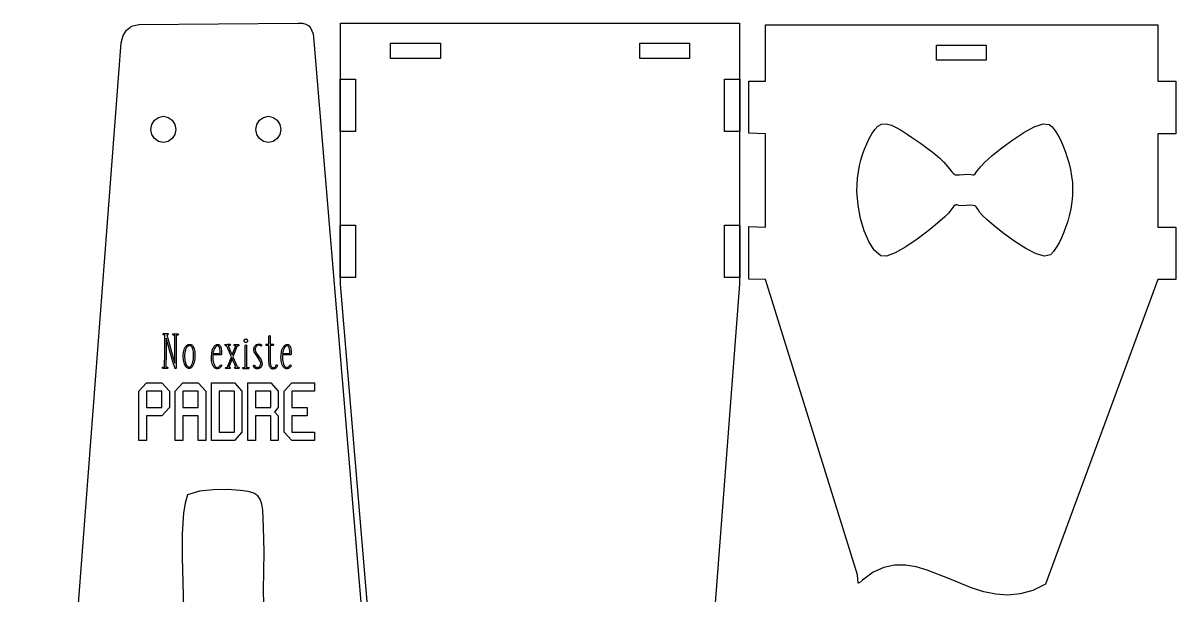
# Model space of a CAD drawing. Extents: x -1652 to 1470, y -458 to 1785.
# Drawn here: x -1329.8 to -1065.5, y 756 to 887.5 of the extents above; entities that cross this region are included whole.
import ezdxf

# ---------------------------------------------------------------- set-up
doc = ezdxf.new("R2010")
doc.units = 0
doc.layers.add('LAYER_1', color=7, linetype='CONTINUOUS')

msp = doc.modelspace()

# ---------------------------------------------------------------- linework, layer by layer
at = {"layer": 'LAYER_1', "color": 114}
for points in [[(-1303.2915, 887.1904), (-1266.7665, 887.4904), (-1265.7665, 887.4404), (-1264.9665, 887.2154), (-1264.3415, 886.8654), (-1263.8915, 886.3654), (-1263.3415, 885.0404), (-1263.1415, 883.3654), (-1238.3665, 587.4404), (-1238.3665, 527.4904), (-1329.8415, 527.4904), (-1329.8415, 587.4404), (-1307.3165, 882.9404), (-1306.8915, 884.6154), (-1306.1165, 885.8904), (-1304.9415, 886.7654), (-1303.2915, 887.1904)], [(-1192.0915, 527.7904), (-1228.6165, 527.4904), (-1229.6165, 527.5404), (-1230.4165, 527.7404), (-1231.0415, 528.1154), (-1231.4915, 528.6154), (-1232.0415, 529.9404), (-1232.2415, 531.5904), (-1257.0165, 827.5404), (-1257.0165, 887.4904), (-1165.5665, 887.4904), (-1165.5665, 827.5404), (-1188.0665, 532.0154), (-1188.4915, 530.3654), (-1189.2915, 529.0654), (-1190.4665, 528.2154), (-1192.0915, 527.7904)], [(-1095.3915, 758.7654), (-1098.3165, 757.2904), (-1101.1915, 756.4904), (-1104.0165, 756.2404), (-1106.7665, 756.4404), (-1109.4915, 757.0154), (-1112.1665, 757.8404), (-1117.4165, 759.9404), (-1122.5165, 761.9654), (-1125.0415, 762.6904), (-1127.5165, 763.0904), (-1129.9915, 763.0904), (-1132.4665, 762.5904), (-1134.9165, 761.4904), (-1137.3415, 759.6904), (-1138.0665, 759.0404), (-1138.3415, 758.9654), (-1138.4915, 760.9154), (-1159.5915, 828.6154), (-1163.3915, 828.7404), (-1163.3915, 840.8154), (-1159.5915, 840.6904), (-1159.5915, 862.0654), (-1163.3915, 862.1904), (-1163.3915, 874.1404), (-1159.5915, 874.1404), (-1159.5915, 887.0654), (-1069.6165, 887.0654), (-1069.6165, 874.1404), (-1065.4665, 874.1404), (-1065.4665, 862.0654), (-1069.6165, 862.0654), (-1069.6165, 840.6904), (-1065.4665, 840.6904), (-1065.4665, 828.6154), (-1069.6165, 828.6154), (-1095.3915, 758.7654)], [(-1234.1415, 882.8904), (-1234.1415, 879.3904), (-1245.5665, 879.3904), (-1245.5665, 882.8904), (-1234.1415, 882.8904)], [(-1177.0165, 882.8904), (-1177.0165, 879.3904), (-1188.4415, 879.3904), (-1188.4415, 882.8904), (-1177.0165, 882.8904)], [(-1108.9665, 882.4404), (-1108.9665, 878.9404), (-1120.3915, 878.9404), (-1120.3915, 882.4404), (-1108.9665, 882.4404)], [(-1253.6415, 862.6404), (-1257.1415, 862.6404), (-1257.1415, 874.6404), (-1253.6415, 874.6404), (-1253.6415, 862.6404)], [(-1165.4915, 862.6404), (-1168.9915, 862.6404), (-1168.9915, 874.6404), (-1165.4915, 874.6404), (-1165.4915, 862.6404)], [(-1297.6665, 866.0904), (-1296.5415, 865.8404), (-1295.6415, 865.2154), (-1295.0165, 864.2404), (-1294.7915, 863.0904), (-1295.0165, 861.9154), (-1295.6415, 860.9654), (-1296.5415, 860.3154), (-1297.6665, 860.0904), (-1298.7665, 860.3154), (-1299.6915, 860.9654), (-1300.2915, 861.9154), (-1300.5165, 863.0904), (-1300.2915, 864.2404), (-1299.6915, 865.2154), (-1298.7665, 865.8404), (-1297.6665, 866.0904)], [(-1273.5665, 866.0904), (-1272.4665, 865.8404), (-1271.5415, 865.2154), (-1270.9415, 864.2404), (-1270.7165, 863.0904), (-1270.9415, 861.9154), (-1271.5415, 860.9654), (-1272.4665, 860.3154), (-1273.5665, 860.0904), (-1274.6915, 860.3154), (-1275.5915, 860.9654), (-1276.2165, 861.9154), (-1276.4415, 863.0904), (-1276.2165, 864.2404), (-1275.5915, 865.2154), (-1274.6915, 865.8404), (-1273.5665, 866.0904)], [(-1253.6415, 829.0904), (-1257.1415, 829.0904), (-1257.1415, 841.0904), (-1253.6415, 841.0904), (-1253.6415, 829.0904)], [(-1165.4915, 829.0904), (-1168.9915, 829.0904), (-1168.9915, 841.0904), (-1165.4915, 841.0904), (-1165.4915, 829.0904)]]:
    msp.add_lwpolyline(points, close=True, dxfattribs=at)
at = {"layer": 'LAYER_1'}
msp.add_lwpolyline([(-1133.1601, 834.0867), (-1134.6307, 835.4031), (-1135.9193, 837.3626), (-1136.9938, 839.8256), (-1137.8225, 842.653), (-1138.3732, 845.7053), (-1138.6141, 848.8433), (-1138.5131, 851.9275), (-1138.0383, 854.8186), (-1137.7115, 856.0462), (-1137.3212, 857.3066), (-1136.8708, 858.5693), (-1136.3641, 859.8034), (-1135.8045, 860.9785), (-1135.1956, 862.0639), (-1134.5409, 863.0288), (-1133.8441, 863.8428), (-1132.9824, 864.3238), (-1131.9116, 864.3503), (-1130.7084, 864.027), (-1129.4496, 863.459), (-1128.212, 862.7508), (-1127.0723, 862.0074), (-1126.1074, 861.3336), (-1125.3939, 860.8342), (-1124.0301, 859.9096), (-1122.7907, 859.0402), (-1121.6554, 858.1973), (-1120.6039, 857.3526), (-1119.6158, 856.4775), (-1118.6708, 855.5435), (-1117.7486, 854.522), (-1116.8288, 853.3847), (-1116.5341, 853.0395), (-1116.2691, 852.8127), (-1116.0145, 852.6833), (-1115.7508, 852.6302), (-1115.1191, 852.6691), (-1114.2192, 852.7614), (-1113.113, 852.779), (-1112.4166, 852.7203), (-1112.0121, 852.6536), (-1111.7815, 852.6471), (-1111.6069, 852.7689), (-1111.3705, 853.0874), (-1110.9541, 853.6706), (-1110.24, 854.5869), (-1109.2676, 855.5778), (-1107.5737, 857.0801), (-1105.3771, 858.8687), (-1102.8965, 860.7184), (-1100.3504, 862.4042), (-1097.9576, 863.7008), (-1095.9368, 864.3831), (-1094.5065, 864.226), (-1093.8248, 863.6474), (-1093.1518, 862.7916), (-1092.5012, 861.7237), (-1091.8862, 860.5087), (-1091.3203, 859.2115), (-1090.8171, 857.8972), (-1090.39, 856.6307), (-1090.0523, 855.4772), (-1089.6736, 853.9091), (-1089.396, 852.3903), (-1089.2212, 850.9023), (-1089.1506, 849.4263), (-1089.186, 847.9439), (-1089.3289, 846.4363), (-1089.5809, 844.8851), (-1089.9436, 843.2716), (-1090.2758, 842.0697), (-1090.6824, 840.8014), (-1091.1556, 839.5121), (-1091.6876, 838.2469), (-1092.2707, 837.0512), (-1092.8972, 835.9704), (-1093.5593, 835.0497), (-1094.2492, 834.3345), (-1095.5936, 834.014), (-1097.5386, 834.5596), (-1099.87, 835.7449), (-1102.3739, 837.3438), (-1104.8363, 839.13), (-1107.0433, 840.8774), (-1108.7807, 842.3596), (-1109.8347, 843.3506), (-1110.4068, 844.0201), (-1110.7785, 844.5682), (-1111.0339, 845.0003), (-1111.2568, 845.3216), (-1111.5311, 845.5375), (-1111.9409, 845.6531), (-1112.5699, 845.6739), (-1113.5022, 845.605), (-1114.5883, 845.5601), (-1115.2735, 845.6357), (-1115.6762, 845.7471), (-1115.9151, 845.8093), (-1116.1085, 845.7375), (-1116.3751, 845.4468), (-1116.8332, 844.8524), (-1117.6015, 843.8693), (-1118.4753, 842.9993), (-1120.1315, 841.5561), (-1122.332, 839.776), (-1124.8386, 837.8951), (-1127.4129, 836.1495), (-1129.8167, 834.7755), (-1131.8119, 834.0092), (-1133.1601, 834.0867)], close=True, dxfattribs=at)
at = {"layer": 'LAYER_1', "color": 250}
for points in [[(-1294.7976, 816.2139), (-1294.4134, 816.2139), (-1294.3696, 816.2139), (-1294.2598, 816.1588), (-1294.2158, 816.0481), (-1294.2653, 815.9375), (-1294.3805, 815.9044), (-1294.4244, 815.9044), (-1294.7318, 815.9044), (-1294.7208, 814.3117), (-1294.7318, 812.2215), (-1294.7318, 811.8345), (-1294.7427, 809.8547), (-1294.7318, 808.4282), (-1294.7208, 808.3618), (-1294.7276, 808.3162), (-1294.7482, 808.2789), (-1294.7825, 808.2499), (-1294.8305, 808.2291), (-1294.8964, 808.2291), (-1294.9587, 808.243), (-1295.0033, 808.2734), (-1295.03, 808.3204), (-1295.0389, 808.384), (-1295.0719, 808.4946), (-1295.1212, 808.6549), (-1295.1927, 808.8817), (-1295.2694, 809.1029), (-1295.3352, 809.3351), (-1295.7303, 810.5958), (-1297.0143, 815.1966), (-1297.0473, 812.2547), (-1297.0582, 811.8566), (-1297.1023, 808.5387), (-1296.7949, 808.5609), (-1296.6851, 808.5222), (-1296.6193, 808.4282), (-1296.6578, 808.3065), (-1296.762, 808.2513), (-1297.201, 808.2291), (-1297.2339, 808.2291), (-1297.2558, 808.2291), (-1297.2887, 808.2291), (-1297.4095, 808.2402), (-1297.7386, 808.2402), (-1297.8485, 808.2845), (-1297.8924, 808.395), (-1297.8924, 808.4172), (-1297.8485, 808.5111), (-1297.7496, 808.5499), (-1297.4095, 808.5499), (-1297.3656, 811.8566), (-1297.3547, 812.2547), (-1297.3217, 815.9596), (-1297.607, 815.9596), (-1297.7167, 816.0038), (-1297.7607, 816.1145), (-1297.7167, 816.225), (-1297.607, 816.2693), (-1297.1461, 816.2693), (-1297.0473, 816.2583), (-1296.9924, 816.2583), (-1296.9266, 816.2583), (-1296.8937, 816.2583), (-1296.6633, 816.2583), (-1296.5534, 816.2086), (-1296.5096, 816.1034), (-1296.5534, 815.9928), (-1296.6633, 815.9486), (-1296.8937, 815.9486), (-1295.4341, 810.6842), (-1295.05, 809.4234), (-1295.0389, 809.4234), (-1295.05, 810.4188), (-1295.0389, 811.8345), (-1295.0389, 812.2215), (-1295.028, 814.3117), (-1295.0389, 815.9044), (-1295.3792, 815.9044), (-1295.489, 815.9596), (-1295.5219, 816.0702), (-1295.478, 816.1808), (-1295.3681, 816.2139), (-1294.7976, 816.2139)], [(-1278.7421, 814.2013), (-1278.8261, 814.2085), (-1278.9025, 814.2303), (-1278.9714, 814.2666), (-1279.0327, 814.3174), (-1279.0831, 814.3785), (-1279.1191, 814.4459), (-1279.1407, 814.5195), (-1279.1479, 814.5994), (-1279.1407, 814.6791), (-1279.1191, 814.7527), (-1279.0831, 814.8202), (-1279.0327, 814.8814), (-1278.9714, 814.9322), (-1278.9025, 814.9684), (-1278.8261, 814.9902), (-1278.7421, 814.9975), (-1278.6628, 814.9902), (-1278.5897, 814.9684), (-1278.5228, 814.9322), (-1278.4622, 814.8814), (-1278.4117, 814.8202), (-1278.3757, 814.7527), (-1278.3541, 814.6791), (-1278.3469, 814.5994), (-1278.3541, 814.5195), (-1278.3757, 814.4459), (-1278.4117, 814.3785), (-1278.4622, 814.3174), (-1278.5228, 814.2666), (-1278.5897, 814.2303), (-1278.6628, 814.2085), (-1278.7421, 814.2013)], [(-1274.0009, 813.8472), (-1273.54, 813.8363), (-1273.4632, 813.8363), (-1273.4632, 814.3671), (-1273.4522, 815.6389), (-1273.4083, 815.7494), (-1273.2986, 815.7937), (-1273.1888, 815.7494), (-1273.1449, 815.6389), (-1273.1559, 814.3671), (-1273.1559, 813.8251), (-1272.5415, 813.8141), (-1272.5193, 813.8141), (-1272.4262, 813.77), (-1272.3768, 813.6702), (-1272.4206, 813.5597), (-1272.5304, 813.5044), (-1273.1559, 813.5155), (-1273.1559, 813.25), (-1273.1559, 812.4649), (-1273.1559, 812.0668), (-1273.1669, 811.171), (-1273.1778, 810.8501), (-1273.1888, 810.2419), (-1273.1782, 809.8119), (-1273.1463, 809.4401), (-1273.0932, 809.1263), (-1273.0188, 808.8706), (-1272.9724, 808.7643), (-1272.9183, 808.6722), (-1272.8565, 808.5943), (-1272.7869, 808.5305), (-1272.7097, 808.481), (-1272.6247, 808.4455), (-1272.532, 808.4243), (-1272.4316, 808.4172), (-1272.2669, 808.4282), (-1272.1953, 808.4465), (-1272.1284, 808.4794), (-1272.0664, 808.5267), (-1272.0091, 808.5886), (-1271.9566, 808.6649), (-1271.9089, 808.7558), (-1271.8661, 808.8613), (-1271.828, 808.9812), (-1271.806, 809.0344), (-1271.7731, 809.0725), (-1271.7292, 809.0953), (-1271.6744, 809.1029), (-1271.548, 809.0365), (-1271.5316, 808.8926), (-1271.5879, 808.7257), (-1271.6524, 808.5789), (-1271.7251, 808.452), (-1271.806, 808.3452), (-1271.8952, 808.2585), (-1271.9926, 808.1918), (-1272.0982, 808.1451), (-1272.2121, 808.1185), (-1272.4535, 808.0963), (-1272.5935, 808.1049), (-1272.7224, 808.1309), (-1272.8404, 808.1741), (-1272.9474, 808.2346), (-1273.0434, 808.3124), (-1273.1285, 808.4075), (-1273.2026, 808.5198), (-1273.2658, 808.6494), (-1273.3198, 808.7952), (-1273.3666, 808.9563), (-1273.4062, 809.1325), (-1273.4386, 809.324), (-1273.4818, 809.7525), (-1273.4962, 810.2419), (-1273.4852, 810.8612), (-1273.4741, 811.171), (-1273.4632, 812.0668), (-1273.4632, 812.4649), (-1273.4632, 813.239), (-1273.4632, 813.5266), (-1273.551, 813.5266), (-1274.0009, 813.5376), (-1274.1107, 813.5819), (-1274.1546, 813.6924), (-1274.1107, 813.8031), (-1274.0009, 813.8472)], [(-1292.5479, 808.7267), (-1292.6027, 808.7931), (-1292.6136, 808.8207), (-1292.6247, 808.8485), (-1292.7381, 809.0538), (-1292.8372, 809.2825), (-1292.9219, 809.5348), (-1292.9922, 809.8106), (-1293.0475, 810.1023), (-1293.0869, 810.4023), (-1293.1106, 810.7106), (-1293.1185, 811.0272), (-1293.1075, 811.381), (-1293.0588, 811.8327), (-1292.9786, 812.2478), (-1292.9266, 812.4416), (-1292.8668, 812.6262), (-1292.799, 812.8017), (-1292.7234, 812.968), (-1292.6404, 813.1216), (-1292.5505, 813.2587), (-1292.4538, 813.3794), (-1292.3502, 813.4837), (-1292.2398, 813.5716), (-1292.1226, 813.643), (-1291.9984, 813.6981), (-1291.8675, 813.7367), (-1291.6149, 813.77), (-1291.4503, 813.7534), (-1291.2966, 813.7035), (-1291.154, 813.6205), (-1291.0223, 813.5044), (-1290.903, 813.3593), (-1290.7973, 813.1892), (-1290.7054, 812.9943), (-1290.6272, 812.7744), (-1290.5456, 812.4579), (-1290.4873, 812.1054), (-1290.4524, 811.7169), (-1290.4407, 811.2924), (-1290.4524, 810.8763), (-1290.4873, 810.4686), (-1290.5456, 810.0691), (-1290.6272, 809.6779), (-1290.7288, 809.3164), (-1290.8468, 809.006), (-1290.9119, 808.87), (-1290.9812, 808.7468), (-1291.0546, 808.6364), (-1291.1321, 808.5387), (-1291.2679, 808.4033), (-1291.412, 808.3065), (-1291.5642, 808.2485), (-1291.7247, 808.2291), (-1291.8872, 808.2478), (-1292.0457, 808.3037), (-1292.2001, 808.397), (-1292.3503, 808.5276), (-1292.3942, 808.5609), (-1292.5479, 808.7267)], [(-1292.3062, 808.9257), (-1292.1506, 808.7565), (-1292.0018, 808.6355), (-1291.93, 808.5932), (-1291.8599, 808.5629), (-1291.7914, 808.5448), (-1291.7247, 808.5387), (-1291.6321, 808.5511), (-1291.5408, 808.5885), (-1291.451, 808.6507), (-1291.3626, 808.7378), (-1291.2271, 808.9279), (-1291.106, 809.1664), (-1290.9994, 809.4533), (-1290.9071, 809.7885), (-1290.8326, 810.1513), (-1290.7795, 810.5211), (-1290.7476, 810.8978), (-1290.737, 811.2814), (-1290.7487, 811.6796), (-1290.7836, 812.0446), (-1290.8419, 812.3764), (-1290.9235, 812.675), (-1290.9874, 812.859), (-1291.0586, 813.0185), (-1291.137, 813.1535), (-1291.2225, 813.2639), (-1291.3153, 813.3498), (-1291.4153, 813.4111), (-1291.5226, 813.4479), (-1291.637, 813.4602), (-1291.7499, 813.4511), (-1291.8585, 813.4239), (-1291.9625, 813.3786), (-1292.0621, 813.3151), (-1292.1573, 813.2334), (-1292.248, 813.1336), (-1292.3343, 813.0156), (-1292.4161, 812.8795), (-1292.4917, 812.7287), (-1292.5595, 812.5667), (-1292.6193, 812.3935), (-1292.6713, 812.2091), (-1292.7515, 811.8065), (-1292.8002, 811.3589), (-1292.8112, 811.0272), (-1292.803, 810.7064), (-1292.7782, 810.3967), (-1292.7371, 810.0981), (-1292.6795, 809.8106), (-1292.6068, 809.5437), (-1292.5204, 809.3073), (-1292.4202, 809.1013), (-1292.3062, 808.9257)], [(-1286.3252, 811.3257), (-1286.3364, 811.016), (-1286.3261, 810.585), (-1286.2952, 810.188), (-1286.2437, 809.8248), (-1286.1717, 809.4954), (-1286.0811, 809.2055), (-1285.9741, 808.9604), (-1285.8506, 808.7603), (-1285.7107, 808.6051), (-1285.6222, 808.5422), (-1285.5324, 808.4972), (-1285.4411, 808.4703), (-1285.3485, 808.4613), (-1285.2552, 808.4693), (-1285.1619, 808.4931), (-1285.0686, 808.5329), (-1284.9754, 808.5885), (-1284.8821, 808.6601), (-1284.7888, 808.7475), (-1284.6955, 808.8509), (-1284.6022, 808.9701), (-1284.4816, 809.0365), (-1284.3609, 808.9867), (-1284.3059, 808.8817), (-1284.3389, 808.7821), (-1284.4514, 808.6411), (-1284.5693, 808.5167), (-1284.6928, 808.4088), (-1284.8218, 808.3175), (-1284.9535, 808.245), (-1285.0852, 808.1932), (-1285.2168, 808.1622), (-1285.3485, 808.1518), (-1285.4994, 808.1663), (-1285.6448, 808.2098), (-1285.7848, 808.2824), (-1285.9192, 808.384), (-1286.0095, 808.4717), (-1286.0938, 808.5688), (-1286.172, 808.6755), (-1286.2443, 808.7917), (-1286.3709, 809.0527), (-1286.4734, 809.3517), (-1286.5526, 809.6783), (-1286.6092, 810.0221), (-1286.6432, 810.3833), (-1286.6545, 810.7617), (-1286.5557, 811.9117), (-1286.5022, 812.1766), (-1286.4405, 812.4178), (-1286.3705, 812.6356), (-1286.2923, 812.8299), (-1286.2025, 813.0036), (-1286.1085, 813.1596), (-1286.0104, 813.298), (-1285.9082, 813.4187), (-1285.8019, 813.5219), (-1285.6915, 813.6074), (-1285.577, 813.6753), (-1285.4583, 813.7256), (-1285.2059, 813.77), (-1285.1094, 813.7629), (-1285.0173, 813.7416), (-1284.9297, 813.7062), (-1284.8465, 813.6565), (-1284.7678, 813.5927), (-1284.6935, 813.5148), (-1284.6237, 813.4227), (-1284.5584, 813.3165), (-1284.5018, 813.1995), (-1284.4527, 813.0697), (-1284.4112, 812.9271), (-1284.3773, 812.7717), (-1284.332, 812.4227), (-1284.3169, 812.0225), (-1284.3389, 811.5137), (-1284.3457, 811.4599), (-1284.3663, 811.4198), (-1284.4006, 811.3935), (-1284.4487, 811.381), (-1284.5255, 811.3589), (-1285.3265, 811.3368), (-1285.6668, 811.3368), (-1285.8314, 811.3368), (-1286.3252, 811.3257)], [(-1284.6461, 811.6686), (-1284.6351, 812.0225), (-1284.6481, 812.3806), (-1284.6873, 812.6917), (-1284.7525, 812.9557), (-1284.8437, 813.1727), (-1284.9199, 813.2985), (-1285.0056, 813.3883), (-1285.1009, 813.4422), (-1285.2059, 813.4602), (-1285.3485, 813.4381), (-1285.4324, 813.3988), (-1285.5138, 813.3475), (-1285.5929, 813.2841), (-1285.6695, 813.2086), (-1285.8156, 813.0212), (-1285.9521, 812.7855), (-1286.0722, 812.5187), (-1286.1689, 812.2381), (-1286.2423, 811.9437), (-1286.2923, 811.6354), (-1285.8314, 811.6465), (-1285.6558, 811.6465), (-1284.6461, 811.6686)], [(-1281.31, 813.7477), (-1280.8492, 813.7588), (-1280.6625, 813.7588), (-1280.5527, 813.77), (-1280.4649, 813.77), (-1280.3552, 813.7256), (-1280.3003, 813.6149), (-1280.3442, 813.5044), (-1280.454, 813.4602), (-1280.5418, 813.4602), (-1280.6516, 813.4491), (-1280.7393, 813.4491), (-1281.727, 810.9387), (-1281.716, 810.9055), (-1280.8271, 808.8374), (-1280.7174, 808.572), (-1280.7064, 808.5387), (-1280.6406, 808.5387), (-1280.3991, 808.5387), (-1280.2894, 808.4946), (-1280.2455, 808.384), (-1280.2894, 808.2734), (-1280.3991, 808.2291), (-1280.6406, 808.2291), (-1280.7612, 808.2291), (-1281.1784, 808.207), (-1281.2935, 808.2457), (-1281.343, 808.3508), (-1281.343, 808.3729), (-1281.3044, 808.4724), (-1281.2113, 808.5166), (-1281.0356, 808.5276), (-1281.1125, 808.7157), (-1281.299, 809.1692), (-1281.5459, 809.7386), (-1281.8916, 810.5294), (-1282.6599, 808.5166), (-1282.6379, 808.5166), (-1282.4952, 808.5276), (-1282.3855, 808.4836), (-1282.3416, 808.3729), (-1282.3855, 808.2623), (-1282.4842, 808.2181), (-1282.6379, 808.207), (-1282.6599, 808.207), (-1282.6818, 808.207), (-1282.7366, 808.207), (-1282.8464, 808.207), (-1283.2415, 808.1849), (-1283.3567, 808.2236), (-1283.4061, 808.3286), (-1283.4061, 808.3508), (-1283.3677, 808.4504), (-1283.2745, 808.4946), (-1282.9892, 808.5166), (-1282.9012, 808.7599), (-1282.155, 810.6842), (-1282.0563, 810.9276), (-1282.2428, 811.37), (-1282.5282, 812.0114), (-1283.1537, 813.4711), (-1283.3842, 813.4602), (-1283.4939, 813.5099), (-1283.5378, 813.626), (-1283.4939, 813.7256), (-1283.3842, 813.77), (-1282.9341, 813.781), (-1282.8683, 813.781), (-1282.4513, 813.7921), (-1282.3416, 813.7422), (-1282.2978, 813.6371), (-1282.3416, 813.5266), (-1282.4513, 813.4822), (-1282.8245, 813.4711), (-1282.2428, 812.1331), (-1281.9684, 811.4915), (-1281.9027, 811.3368), (-1281.0796, 813.4381), (-1281.31, 813.4381), (-1281.4197, 813.4879), (-1281.4636, 813.604), (-1281.4197, 813.7034), (-1281.31, 813.7477)], [(-1279.3236, 808.4836), (-1279.0054, 808.4724), (-1278.9065, 808.4724), (-1278.8846, 813.4711), (-1278.8352, 813.5819), (-1278.72, 813.626), (-1278.6212, 813.5819), (-1278.5774, 813.4711), (-1278.5993, 808.4724), (-1278.1822, 808.4946), (-1278.0671, 808.4559), (-1278.0067, 808.3508), (-1278.0506, 808.2346), (-1278.1494, 808.1849), (-1279.0163, 808.1627), (-1279.3236, 808.1738), (-1279.4278, 808.2181), (-1279.4772, 808.3286), (-1279.4278, 808.4393), (-1279.3236, 808.4836)], [(-1275.3947, 813.4048), (-1275.477, 813.4726), (-1275.5703, 813.521), (-1275.6746, 813.55), (-1275.7898, 813.5597), (-1276.1355, 813.4769), (-1276.3825, 813.2611), (-1276.4785, 813.1035), (-1276.547, 812.9404), (-1276.5882, 812.7717), (-1276.6019, 812.5975), (-1276.5086, 812.1331), (-1276.2397, 811.6243), (-1275.8446, 811.0493), (-1275.274, 810.1866), (-1275.1937, 810.0256), (-1275.1285, 809.8631), (-1275.0785, 809.6993), (-1275.0435, 809.5342), (-1275.0216, 809.3131), (-1275.0312, 809.1561), (-1275.06, 809.0061), (-1275.108, 808.863), (-1275.1753, 808.7267), (-1275.2576, 808.6017), (-1275.3509, 808.4918), (-1275.4551, 808.397), (-1275.5703, 808.3175), (-1275.713, 808.2498), (-1275.8556, 808.2014), (-1275.9983, 808.1724), (-1276.141, 808.1627), (-1276.295, 808.1734), (-1276.4386, 808.2056), (-1276.572, 808.2592), (-1276.6951, 808.3343), (-1276.8032, 808.4279), (-1276.8913, 808.5374), (-1276.9596, 808.6628), (-1277.0079, 808.8042), (-1277.0189, 808.8485), (-1277.0114, 808.8948), (-1276.9887, 808.9342), (-1276.951, 808.9667), (-1276.8982, 808.9922), (-1276.8653, 808.9922), (-1276.8186, 808.9853), (-1276.7775, 808.9645), (-1276.7418, 808.93), (-1276.7117, 808.8817), (-1276.6812, 808.7858), (-1276.639, 808.7026), (-1276.5851, 808.6323), (-1276.5196, 808.5747), (-1276.4424, 808.5299), (-1276.3536, 808.498), (-1276.2531, 808.4788), (-1276.141, 808.4724), (-1275.7294, 808.5831), (-1275.6392, 808.6432), (-1275.5607, 808.713), (-1275.4939, 808.7925), (-1275.4387, 808.8817), (-1275.3288, 809.324), (-1275.3466, 809.5086), (-1275.4002, 809.7083), (-1275.4893, 809.9233), (-1275.6141, 810.1535), (-1276.086, 810.8723), (-1276.5634, 811.5579), (-1276.8104, 812.0889), (-1276.8982, 812.6197), (-1276.8817, 812.8368), (-1276.8324, 813.0455), (-1276.75, 813.2459), (-1276.6348, 813.4381), (-1276.5628, 813.5276), (-1276.4785, 813.6081), (-1276.3817, 813.6796), (-1276.2726, 813.7422), (-1275.7898, 813.8583), (-1275.6114, 813.8438), (-1275.4496, 813.8003), (-1275.3042, 813.7277), (-1275.1753, 813.626), (-1275.1312, 813.5155), (-1275.1807, 813.4105), (-1275.2959, 813.3608), (-1275.3947, 813.4048)], [(-1270.3685, 811.3257), (-1270.3795, 811.016), (-1270.3692, 810.585), (-1270.3383, 810.188), (-1270.2868, 809.8248), (-1270.2149, 809.4954), (-1270.1243, 809.2055), (-1270.0173, 808.9604), (-1269.8938, 808.7603), (-1269.7539, 808.6051), (-1269.6654, 808.5422), (-1269.5756, 808.4972), (-1269.4843, 808.4703), (-1269.3917, 808.4613), (-1269.2984, 808.4693), (-1269.2051, 808.4931), (-1269.1118, 808.5329), (-1269.0185, 808.5885), (-1268.9252, 808.6601), (-1268.8319, 808.7475), (-1268.7387, 808.8509), (-1268.6454, 808.9701), (-1268.5248, 809.0365), (-1268.404, 808.9867), (-1268.3491, 808.8817), (-1268.382, 808.7821), (-1268.4945, 808.6411), (-1268.6125, 808.5167), (-1268.736, 808.4088), (-1268.8649, 808.3175), (-1268.9966, 808.245), (-1269.1283, 808.1932), (-1269.26, 808.1622), (-1269.3917, 808.1518), (-1269.5426, 808.1663), (-1269.688, 808.2098), (-1269.828, 808.2824), (-1269.9624, 808.384), (-1270.0527, 808.4717), (-1270.137, 808.5688), (-1270.2152, 808.6755), (-1270.2875, 808.7917), (-1270.4141, 809.0527), (-1270.5166, 809.3517), (-1270.5958, 809.6783), (-1270.6524, 810.0221), (-1270.6864, 810.3833), (-1270.6977, 810.7617), (-1270.5988, 811.9117), (-1270.5454, 812.1766), (-1270.4837, 812.4178), (-1270.4137, 812.6356), (-1270.3355, 812.8299), (-1270.2457, 813.0036), (-1270.1517, 813.1596), (-1270.0536, 813.298), (-1269.9514, 813.4187), (-1269.8451, 813.5219), (-1269.7347, 813.6074), (-1269.6201, 813.6753), (-1269.5014, 813.7256), (-1269.2491, 813.77), (-1269.1526, 813.7629), (-1269.0605, 813.7416), (-1268.9729, 813.7062), (-1268.8897, 813.6565), (-1268.811, 813.5927), (-1268.7367, 813.5148), (-1268.6669, 813.4227), (-1268.6016, 813.3165), (-1268.545, 813.1995), (-1268.4959, 813.0697), (-1268.4544, 812.9271), (-1268.4204, 812.7717), (-1268.3752, 812.4227), (-1268.3601, 812.0225), (-1268.382, 811.5137), (-1268.3888, 811.4599), (-1268.4094, 811.4198), (-1268.4437, 811.3935), (-1268.4918, 811.381), (-1268.5687, 811.3589), (-1269.3697, 811.3368), (-1269.71, 811.3368), (-1269.8745, 811.3368), (-1270.3685, 811.3257)], [(-1268.6893, 811.6686), (-1268.6783, 812.0225), (-1268.6913, 812.3806), (-1268.7305, 812.6917), (-1268.7957, 812.9557), (-1268.8869, 813.1727), (-1268.9631, 813.2985), (-1269.0488, 813.3883), (-1269.1441, 813.4422), (-1269.2491, 813.4602), (-1269.3917, 813.4381), (-1269.4755, 813.3988), (-1269.557, 813.3475), (-1269.636, 813.2841), (-1269.7127, 813.2086), (-1269.8588, 813.0212), (-1269.9953, 812.7855), (-1270.1154, 812.5187), (-1270.2121, 812.2381), (-1270.2855, 811.9437), (-1270.3355, 811.6354), (-1269.8745, 811.6465), (-1269.699, 811.6465), (-1268.6893, 811.6686)], [(-1303.2666, 791.7203), (-1303.2666, 803.0218), (-1301.5237, 804.9075), (-1298.0379, 804.9075), (-1296.295, 803.0218), (-1296.295, 799.2547), (-1298.0379, 797.3711), (-1301.5237, 797.3711), (-1301.5237, 791.7203), (-1303.2666, 791.7203)], [(-1294.9366, 791.7203), (-1294.9366, 803.0218), (-1293.1937, 804.9075), (-1289.7079, 804.9075), (-1287.965, 803.0218), (-1287.965, 791.7203), (-1289.7079, 791.7203), (-1289.7079, 797.3711), (-1293.1937, 797.3711), (-1293.1937, 791.7203), (-1294.9366, 791.7203)], [(-1286.6065, 791.7203), (-1286.6065, 804.9075), (-1281.3779, 804.9075), (-1279.635, 803.0218), (-1279.635, 793.6039), (-1281.3779, 791.7203), (-1286.6065, 791.7203)], [(-1278.2764, 791.7203), (-1278.2764, 804.9075), (-1273.0479, 804.9075), (-1271.305, 803.0218), (-1271.305, 799.2547), (-1271.311, 799.2547), (-1272.1754, 798.3141), (-1271.305, 797.3711), (-1271.305, 791.7203), (-1273.0479, 791.7203), (-1273.0479, 797.3711), (-1276.5336, 797.3711), (-1276.5336, 791.7203), (-1278.2764, 791.7203)], [(-1268.2036, 791.7203), (-1269.9465, 793.6039), (-1269.9465, 803.0218), (-1268.2036, 804.9075), (-1262.9749, 804.9075), (-1262.9749, 803.0218), (-1268.2036, 803.0218), (-1268.2036, 799.2547), (-1264.7178, 799.2547), (-1264.7178, 797.3711), (-1268.2036, 797.3711), (-1268.2036, 793.6039), (-1262.9749, 793.6039), (-1262.9749, 791.7203), (-1268.2036, 791.7203)], [(-1298.0379, 799.2547), (-1298.0379, 803.0218), (-1301.5237, 803.0218), (-1301.5237, 799.2547), (-1298.0379, 799.2547)], [(-1289.7079, 799.2547), (-1289.7079, 803.0218), (-1293.1937, 803.0218), (-1293.1937, 799.2547), (-1289.7079, 799.2547)], [(-1281.3779, 793.6039), (-1281.3779, 803.0218), (-1284.8637, 803.0218), (-1284.8637, 793.6039), (-1281.3779, 793.6039)], [(-1273.0479, 799.2547), (-1273.0479, 803.0218), (-1276.5336, 803.0218), (-1276.5336, 799.2547), (-1273.0479, 799.2547)]]:
    msp.add_lwpolyline(points, close=True, dxfattribs=at)
at = {"layer": 'LAYER_1', "color": 114}
msp.add_lwpolyline([(-1274.5665, 751.2154), (-1274.6915, 757.2654), (-1274.6165, 761.7654), (-1274.5415, 766.1654), (-1274.6915, 771.8404), (-1274.8915, 775.7154), (-1275.0915, 777.1154), (-1275.4415, 778.2154), (-1276.0415, 779.0404), (-1276.9415, 779.6404), (-1278.2415, 780.0404), (-1279.9915, 780.2654), (-1282.9915, 780.4404), (-1286.2415, 780.4154), (-1289.3915, 780.0654), (-1292.1165, 779.2154), (-1292.1165, 779.2154), (-1292.6415, 777.3154), (-1293.0165, 775.1404), (-1293.3665, 770.2654), (-1293.3415, 764.8404), (-1293.1665, 759.0904), (-1293.0665, 753.2154)], dxfattribs=at)

doc.saveas('drawing.dxf')
